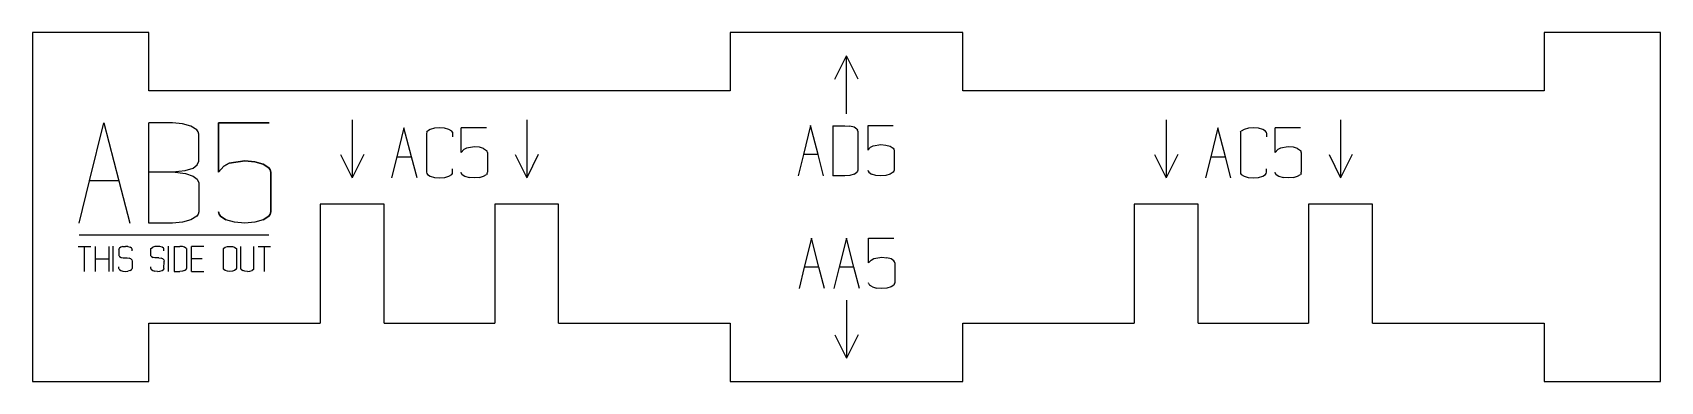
# Model space of a CAD drawing. Header units: millimetres. Extents: x -1125 to -985, y -279 to -249.
import ezdxf

# ---------------------------------------------------------------- set-up
doc = ezdxf.new("R2010")
doc.units = ezdxf.units.MM
doc.layers.add('code', color=2, linetype='Continuous')
doc.layers.add('drawing', color=7, linetype='Continuous')

msp = doc.modelspace()

# ---------------------------------------------------------------- linework, layer by layer
at = {"layer": 'code'}
for p, q in [((-1055.94, -253.06), (-1054.94, -251.06)), ((-1054.94, -256.06), (-1054.94, -251.06)), ((-1053.94, -253.06), (-1054.94, -251.06)), ((-1120.03, -261.8), (-1118.81, -256.82)), ((-1118.81, -256.82), (-1117.51, -261.8)), ((-1112.9, -256.83), (-1114.94, -256.83)), ((-1114.94, -261.05), (-1114.94, -256.83)), ((-1112.04, -256.9), (-1112.9, -256.83)), ((-1111.31, -257.12), (-1112.04, -256.9)), ((-1110.82, -257.43), (-1111.31, -257.12)), ((-1110.69, -257.6), (-1110.82, -257.43)), ((-1108.94, -261.06), (-1108.94, -256.83)), ((-1108.94, -256.83), (-1104.6, -256.83)), ((-1104.6, -256.83), (-1108.94, -256.83)), ((-1108.94, -256.83), (-1108.94, -261.06)), ((-1097.44, -256.56), (-1097.44, -261.56)), ((-1093, -257.25), (-1093.61, -259.74)), ((-1092.35, -259.75), (-1093, -257.25)), ((-1091.04, -257.64), (-1090.98, -257.55)), ((-1090.74, -257.4), (-1090.98, -257.55)), ((-1090.37, -257.29), (-1090.74, -257.4)), ((-1089.94, -257.25), (-1090.37, -257.29)), ((-1089.5, -257.29), (-1089.94, -257.25)), ((-1089.14, -257.4), (-1089.5, -257.29)), ((-1088.89, -257.55), (-1089.14, -257.4)), ((-1088.83, -257.64), (-1088.89, -257.55)), ((-1088.07, -259.37), (-1088.07, -257.25)), ((-1085.9, -257.25), (-1088.07, -257.25)), ((-1082.44, -256.56), (-1082.44, -261.56)), ((-1058.03, -257.06), (-1058.64, -259.56)), ((-1057.38, -259.56), (-1058.03, -257.06)), ((-1056.1, -257.07), (-1055.08, -257.07)), ((-1056.1, -257.07), (-1056.1, -261.38)), ((-1055.08, -257.07), (-1054.65, -257.1)), ((-1054.28, -257.21), (-1054.65, -257.1)), ((-1054.04, -257.37), (-1054.28, -257.21)), ((-1054.04, -257.37), (-1053.98, -257.46)), ((-1053.96, -257.55), (-1053.98, -257.46)), ((-1053.96, -257.55), (-1053.96, -260.9)), ((-1050.93, -257.07), (-1053.1, -257.07)), ((-1053.1, -257.07), (-1053.1, -259.18)), ((-1027.44, -256.56), (-1027.44, -261.56)), ((-1023, -257.25), (-1023.61, -259.74)), ((-1022.35, -259.75), (-1023, -257.25)), ((-1021.04, -257.64), (-1020.98, -257.55)), ((-1020.74, -257.4), (-1020.98, -257.55)), ((-1020.37, -257.29), (-1020.74, -257.4)), ((-1019.94, -257.25), (-1020.37, -257.29)), ((-1019.5, -257.29), (-1019.94, -257.25)), ((-1019.14, -257.4), (-1019.5, -257.29)), ((-1018.89, -257.55), (-1019.14, -257.4)), ((-1018.83, -257.64), (-1018.89, -257.55)), ((-1018.07, -259.37), (-1018.07, -257.25)), ((-1015.9, -257.25), (-1018.07, -257.25)), ((-1012.44, -256.56), (-1012.44, -261.56)), ((-1110.65, -257.79), (-1110.69, -257.6)), ((-1110.65, -260.13), (-1110.65, -257.79)), ((-1091.04, -257.64), (-1091.06, -257.73)), ((-1091.06, -257.73), (-1091.06, -261.08)), ((-1088.83, -257.64), (-1088.81, -257.73)), ((-1088.81, -257.73), (-1088.81, -258.04)), ((-1087.62, -258.99), (-1087.85, -259.12)), ((-1086.94, -258.89), (-1087.62, -258.99)), ((-1086.5, -258.92), (-1086.94, -258.89)), ((-1086.14, -259.03), (-1086.5, -258.92)), ((-1053.1, -259.18), (-1052.88, -258.93)), ((-1052.88, -258.93), (-1052.65, -258.8)), ((-1052.65, -258.8), (-1051.98, -258.7)), ((-1051.98, -258.7), (-1051.54, -258.74)), ((-1051.54, -258.74), (-1051.17, -258.84)), ((-1051.17, -258.84), (-1050.93, -259)), ((-1050.93, -259), (-1050.87, -259.09)), ((-1021.04, -257.64), (-1021.06, -257.73)), ((-1021.06, -257.73), (-1021.06, -261.08)), ((-1018.83, -257.64), (-1018.81, -257.73)), ((-1018.81, -257.73), (-1018.81, -258.04)), ((-1017.62, -258.99), (-1017.85, -259.12)), ((-1016.94, -258.89), (-1017.62, -258.99)), ((-1016.5, -258.92), (-1016.94, -258.89)), ((-1016.14, -259.03), (-1016.5, -258.92)), ((-1110.77, -260.44), (-1110.65, -260.13)), ((-1108.04, -260.3), (-1108.5, -260.55)), ((-1108.5, -260.55), (-1108.04, -260.3)), ((-1106.69, -260.1), (-1108.04, -260.3)), ((-1108.04, -260.3), (-1106.69, -260.1)), ((-1105.81, -260.17), (-1106.69, -260.1)), ((-1106.69, -260.1), (-1105.81, -260.17)), ((-1105.09, -260.38), (-1105.81, -260.17)), ((-1105.81, -260.17), (-1105.09, -260.38)), ((-1104.61, -260.69), (-1105.09, -260.38)), ((-1105.09, -260.38), (-1104.61, -260.69)), ((-1098.44, -259.56), (-1097.44, -261.56)), ((-1096.44, -259.56), (-1097.44, -261.56)), ((-1093.61, -259.74), (-1094.06, -261.56)), ((-1093.61, -259.74), (-1092.35, -259.75)), ((-1091.87, -261.56), (-1092.35, -259.75)), ((-1087.85, -259.12), (-1088.07, -259.37)), ((-1086.14, -259.03), (-1085.9, -259.19)), ((-1085.84, -259.27), (-1085.9, -259.19)), ((-1085.82, -259.37), (-1085.84, -259.27)), ((-1085.82, -259.37), (-1085.82, -261.08)), ((-1083.44, -259.56), (-1082.44, -261.56)), ((-1081.44, -259.56), (-1082.44, -261.56)), ((-1058.64, -259.56), (-1059.09, -261.38)), ((-1057.38, -259.56), (-1058.64, -259.56)), ((-1056.91, -261.38), (-1057.38, -259.56)), ((-1050.87, -259.09), (-1050.85, -259.18)), ((-1050.85, -259.18), (-1050.85, -260.9)), ((-1028.44, -259.56), (-1027.44, -261.56)), ((-1026.44, -259.56), (-1027.44, -261.56)), ((-1023.61, -259.74), (-1024.06, -261.56)), ((-1023.61, -259.74), (-1022.35, -259.75)), ((-1021.87, -261.56), (-1022.35, -259.75)), ((-1017.85, -259.12), (-1018.07, -259.37)), ((-1016.14, -259.03), (-1015.9, -259.19)), ((-1015.84, -259.27), (-1015.9, -259.19)), ((-1015.82, -259.37), (-1015.84, -259.27)), ((-1015.82, -259.37), (-1015.82, -261.08)), ((-1013.44, -259.56), (-1012.44, -261.56)), ((-1011.44, -259.56), (-1012.44, -261.56)), ((-1114.94, -265.45), (-1114.94, -261.05)), ((-1114.94, -261.05), (-1112.9, -261.05)), ((-1112.9, -261.05), (-1111.8, -260.92)), ((-1112.9, -261.05), (-1111.79, -261.19)), ((-1111.8, -260.92), (-1111.11, -260.71)), ((-1111.79, -261.19), (-1111.11, -261.4)), ((-1111.11, -260.71), (-1110.77, -260.44)), ((-1111.11, -261.4), (-1110.77, -261.67)), ((-1110.77, -261.67), (-1110.65, -261.97)), ((-1108.5, -260.55), (-1108.94, -261.06)), ((-1108.94, -261.06), (-1108.5, -260.55)), ((-1104.49, -260.87), (-1104.61, -260.69)), ((-1104.61, -260.69), (-1104.49, -260.87)), ((-1104.45, -261.06), (-1104.49, -260.87)), ((-1104.49, -260.87), (-1104.45, -261.06)), ((-1104.45, -264.48), (-1104.45, -261.06)), ((-1104.45, -261.06), (-1104.45, -264.48)), ((-1091.06, -261.08), (-1091.04, -261.18)), ((-1091.04, -261.18), (-1090.98, -261.27)), ((-1090.98, -261.27), (-1090.74, -261.42)), ((-1090.74, -261.42), (-1090.38, -261.53)), ((-1090.38, -261.53), (-1089.94, -261.56)), ((-1089.94, -261.56), (-1089.49, -261.53)), ((-1089.49, -261.53), (-1089.14, -261.42)), ((-1089.14, -261.42), (-1088.89, -261.27)), ((-1088.89, -261.27), (-1088.83, -261.18)), ((-1088.83, -261.18), (-1088.81, -261.08)), ((-1088.81, -261.08), (-1088.81, -260.78)), ((-1088.05, -261.18), (-1088.07, -261.08)), ((-1087.99, -261.27), (-1088.05, -261.18)), ((-1087.99, -261.27), (-1087.75, -261.42)), ((-1087.75, -261.42), (-1087.39, -261.53)), ((-1086.94, -261.56), (-1087.39, -261.53)), ((-1086.5, -261.53), (-1086.94, -261.56)), ((-1086.5, -261.53), (-1086.14, -261.42)), ((-1086.14, -261.42), (-1085.9, -261.27)), ((-1085.84, -261.18), (-1085.9, -261.27)), ((-1085.84, -261.18), (-1085.82, -261.08)), ((-1055.08, -261.38), (-1056.1, -261.38)), ((-1054.64, -261.34), (-1055.08, -261.38)), ((-1054.28, -261.24), (-1054.64, -261.34)), ((-1054.28, -261.24), (-1054.04, -261.08)), ((-1053.98, -260.99), (-1054.04, -261.08)), ((-1053.96, -260.9), (-1053.98, -260.99)), ((-1053.1, -260.9), (-1053.08, -260.99)), ((-1053.08, -260.99), (-1053.02, -261.08)), ((-1053.02, -261.08), (-1052.78, -261.24)), ((-1052.42, -261.34), (-1052.78, -261.24)), ((-1051.98, -261.38), (-1052.42, -261.34)), ((-1051.54, -261.34), (-1051.98, -261.38)), ((-1051.17, -261.24), (-1051.54, -261.34)), ((-1050.93, -261.08), (-1051.17, -261.24)), ((-1050.87, -260.99), (-1050.93, -261.08)), ((-1050.85, -260.9), (-1050.87, -260.99)), ((-1021.06, -261.08), (-1021.04, -261.18)), ((-1021.04, -261.18), (-1020.98, -261.27)), ((-1020.98, -261.27), (-1020.74, -261.42)), ((-1020.74, -261.42), (-1020.38, -261.53)), ((-1020.38, -261.53), (-1019.94, -261.56)), ((-1019.94, -261.56), (-1019.49, -261.53)), ((-1019.49, -261.53), (-1019.14, -261.42)), ((-1019.14, -261.42), (-1018.89, -261.27)), ((-1018.89, -261.27), (-1018.83, -261.18)), ((-1018.83, -261.18), (-1018.81, -261.08)), ((-1018.81, -261.08), (-1018.81, -260.78)), ((-1018.05, -261.18), (-1018.07, -261.08)), ((-1017.99, -261.27), (-1018.05, -261.18)), ((-1017.99, -261.27), (-1017.75, -261.42)), ((-1017.75, -261.42), (-1017.39, -261.53)), ((-1016.94, -261.56), (-1017.39, -261.53)), ((-1016.5, -261.53), (-1016.94, -261.56)), ((-1016.5, -261.53), (-1016.14, -261.42)), ((-1016.14, -261.42), (-1015.9, -261.27)), ((-1015.84, -261.18), (-1015.9, -261.27)), ((-1015.84, -261.18), (-1015.82, -261.08)), ((-1120.93, -265.45), (-1120.03, -261.8)), ((-1117.51, -261.8), (-1120.03, -261.8)), ((-1117.51, -261.8), (-1116.56, -265.45)), ((-1110.65, -261.97), (-1110.65, -264.48)), ((-1110.65, -264.48), (-1110.69, -264.68)), ((-1108.9, -264.68), (-1108.94, -264.48)), ((-1108.94, -264.48), (-1108.9, -264.68)), ((-1104.49, -264.68), (-1104.45, -264.48)), ((-1104.45, -264.48), (-1104.49, -264.68)), ((-1112.9, -265.45), (-1114.94, -265.45)), ((-1112.04, -265.38), (-1112.9, -265.45)), ((-1111.31, -265.17), (-1112.04, -265.38)), ((-1110.82, -264.86), (-1111.31, -265.17)), ((-1110.69, -264.68), (-1110.82, -264.86)), ((-1108.78, -264.85), (-1108.9, -264.68)), ((-1108.9, -264.68), (-1108.78, -264.85)), ((-1108.3, -265.17), (-1108.78, -264.85)), ((-1108.78, -264.85), (-1108.3, -265.17)), ((-1107.58, -265.38), (-1108.3, -265.17)), ((-1106.69, -265.45), (-1107.58, -265.38)), ((-1105.81, -265.38), (-1106.69, -265.45)), ((-1105.09, -265.17), (-1105.81, -265.38)), ((-1105.09, -265.17), (-1104.61, -264.85)), ((-1104.61, -264.85), (-1105.09, -265.17)), ((-1104.61, -264.85), (-1104.49, -264.68)), ((-1104.49, -264.68), (-1104.61, -264.85)), ((-1120.93, -266.45), (-1104.61, -266.45)), ((-1057.95, -266.75), (-1058.57, -269.25)), ((-1057.31, -269.25), (-1057.95, -266.75)), ((-1054.95, -266.75), (-1055.57, -269.25)), ((-1054.31, -269.25), (-1054.95, -266.75)), ((-1053.03, -266.75), (-1050.86, -266.75)), ((-1053.03, -268.87), (-1053.03, -266.75)), ((-1121.01, -267.45), (-1120.47, -267.45)), ((-1120.47, -269.6), (-1120.47, -267.45)), ((-1120.47, -267.45), (-1119.93, -267.45)), ((-1119.51, -268.51), (-1119.51, -267.45)), ((-1119.51, -268.51), (-1118.39, -268.51)), ((-1119.51, -269.6), (-1119.51, -268.51)), ((-1118.39, -267.45), (-1118.39, -268.51)), ((-1118.39, -268.51), (-1118.39, -269.6)), ((-1118.01, -269.6), (-1118.01, -267.44)), ((-1117.51, -267.69), (-1117.5, -267.64)), ((-1117.51, -267.69), (-1117.51, -268.22)), ((-1117.51, -268.22), (-1117.5, -268.27)), ((-1117.5, -267.64), (-1117.47, -267.59)), ((-1117.5, -268.27), (-1117.46, -268.32)), ((-1117.35, -267.52), (-1117.47, -267.59)), ((-1117.46, -268.32), (-1117.31, -268.4)), ((-1117.17, -267.46), (-1117.35, -267.52)), ((-1117.31, -268.4), (-1117.15, -268.42)), ((-1117.17, -267.46), (-1116.95, -267.45)), ((-1117.15, -268.42), (-1116.81, -268.43)), ((-1116.73, -267.46), (-1116.95, -267.45)), ((-1116.81, -268.43), (-1116.62, -268.45)), ((-1116.73, -267.46), (-1116.55, -267.52)), ((-1116.49, -268.51), (-1116.62, -268.45)), ((-1116.42, -267.59), (-1116.55, -267.52)), ((-1116.41, -268.6), (-1116.49, -268.51)), ((-1116.39, -267.64), (-1116.42, -267.59)), ((-1116.41, -268.6), (-1116.38, -268.72)), ((-1116.39, -267.64), (-1116.38, -267.69)), ((-1116.38, -267.84), (-1116.38, -267.69)), ((-1116.38, -268.72), (-1116.38, -269.36)), ((-1114.76, -267.69), (-1114.75, -267.64)), ((-1114.76, -268.22), (-1114.76, -267.69)), ((-1114.75, -268.27), (-1114.76, -268.22)), ((-1114.75, -267.64), (-1114.72, -267.59)), ((-1114.75, -268.27), (-1114.72, -268.32)), ((-1114.72, -267.59), (-1114.6, -267.52)), ((-1114.72, -268.32), (-1114.57, -268.4)), ((-1114.42, -267.46), (-1114.6, -267.52)), ((-1114.41, -268.42), (-1114.57, -268.4)), ((-1114.2, -267.45), (-1114.42, -267.46)), ((-1114.07, -268.43), (-1114.41, -268.42)), ((-1113.98, -267.46), (-1114.2, -267.45)), ((-1114.07, -268.43), (-1113.88, -268.45)), ((-1113.8, -267.52), (-1113.98, -267.46)), ((-1113.74, -268.51), (-1113.88, -268.45)), ((-1113.68, -267.59), (-1113.8, -267.52)), ((-1113.66, -268.6), (-1113.74, -268.51)), ((-1113.68, -267.59), (-1113.65, -267.64)), ((-1113.66, -268.6), (-1113.63, -268.72)), ((-1113.64, -267.69), (-1113.65, -267.64)), ((-1113.64, -267.84), (-1113.64, -267.69)), ((-1113.64, -269.36), (-1113.63, -268.72)), ((-1113.27, -267.44), (-1113.27, -269.6)), ((-1112.77, -267.45), (-1112.77, -269.6)), ((-1112.77, -267.45), (-1112.26, -267.45)), ((-1112.04, -267.46), (-1112.26, -267.45)), ((-1111.86, -267.52), (-1112.04, -267.46)), ((-1111.74, -267.6), (-1111.86, -267.52)), ((-1111.71, -267.64), (-1111.74, -267.6)), ((-1111.71, -267.64), (-1111.7, -267.69)), ((-1111.7, -267.69), (-1111.7, -269.36)), ((-1111.27, -268.49), (-1111.27, -267.45)), ((-1110.21, -267.45), (-1111.27, -267.45)), ((-1111.27, -269.6), (-1111.27, -268.49)), ((-1111.27, -268.49), (-1110.36, -268.49)), ((-1108.52, -267.69), (-1108.51, -267.64)), ((-1108.52, -269.36), (-1108.52, -267.69)), ((-1108.51, -267.64), (-1108.48, -267.59)), ((-1108.48, -267.59), (-1108.36, -267.52)), ((-1108.36, -267.52), (-1108.18, -267.46)), ((-1108.18, -267.46), (-1107.96, -267.45)), ((-1107.96, -267.45), (-1107.74, -267.46)), ((-1107.74, -267.46), (-1107.56, -267.52)), ((-1107.56, -267.52), (-1107.44, -267.59)), ((-1107.44, -267.59), (-1107.41, -267.64)), ((-1107.41, -267.64), (-1107.4, -267.69)), ((-1107.4, -267.69), (-1107.4, -269.36)), ((-1107.03, -269.36), (-1107.03, -267.46)), ((-1105.9, -269.36), (-1105.9, -267.46)), ((-1105.53, -267.45), (-1104.99, -267.45)), ((-1104.99, -269.6), (-1104.99, -267.45)), ((-1104.99, -267.45), (-1104.46, -267.45)), ((-1052.81, -268.62), (-1053.03, -268.87)), ((-1052.81, -268.62), (-1052.58, -268.49)), ((-1052.58, -268.49), (-1051.9, -268.39)), ((-1051.9, -268.39), (-1051.46, -268.42)), ((-1051.1, -268.53), (-1051.46, -268.42)), ((-1050.86, -268.69), (-1051.1, -268.53)), ((-1050.8, -268.77), (-1050.86, -268.69)), ((-1050.78, -268.87), (-1050.8, -268.77)), ((-1117.51, -269.36), (-1117.51, -269.21)), ((-1117.5, -269.41), (-1117.51, -269.36)), ((-1117.47, -269.45), (-1117.5, -269.41)), ((-1117.47, -269.45), (-1117.35, -269.53)), ((-1117.35, -269.53), (-1117.17, -269.58)), ((-1117.17, -269.58), (-1116.95, -269.6)), ((-1116.95, -269.6), (-1116.73, -269.58)), ((-1116.55, -269.53), (-1116.73, -269.58)), ((-1116.55, -269.53), (-1116.42, -269.45)), ((-1116.42, -269.45), (-1116.39, -269.41)), ((-1116.39, -269.41), (-1116.38, -269.36)), ((-1114.76, -269.36), (-1114.76, -269.21)), ((-1114.76, -269.36), (-1114.75, -269.41)), ((-1114.75, -269.41), (-1114.72, -269.45)), ((-1114.72, -269.45), (-1114.6, -269.53)), ((-1114.6, -269.53), (-1114.42, -269.58)), ((-1114.2, -269.6), (-1114.42, -269.58)), ((-1114.2, -269.6), (-1113.98, -269.58)), ((-1113.98, -269.58), (-1113.8, -269.53)), ((-1113.8, -269.53), (-1113.68, -269.45)), ((-1113.65, -269.41), (-1113.68, -269.45)), ((-1113.64, -269.36), (-1113.65, -269.41)), ((-1112.77, -269.6), (-1112.26, -269.6)), ((-1112.04, -269.58), (-1112.26, -269.6)), ((-1111.86, -269.53), (-1112.04, -269.58)), ((-1111.86, -269.53), (-1111.74, -269.45)), ((-1111.74, -269.45), (-1111.71, -269.41)), ((-1111.71, -269.41), (-1111.7, -269.36)), ((-1111.27, -269.6), (-1110.21, -269.6)), ((-1108.51, -269.41), (-1108.52, -269.36)), ((-1108.48, -269.45), (-1108.51, -269.41)), ((-1108.36, -269.53), (-1108.48, -269.45)), ((-1108.18, -269.58), (-1108.36, -269.53)), ((-1107.96, -269.6), (-1108.18, -269.58)), ((-1107.74, -269.58), (-1107.96, -269.6)), ((-1107.56, -269.53), (-1107.74, -269.58)), ((-1107.44, -269.45), (-1107.56, -269.53)), ((-1107.41, -269.41), (-1107.44, -269.45)), ((-1107.41, -269.41), (-1107.4, -269.36)), ((-1107.01, -269.41), (-1107.03, -269.36)), ((-1106.98, -269.45), (-1107.01, -269.41)), ((-1106.98, -269.45), (-1106.86, -269.53)), ((-1106.68, -269.58), (-1106.86, -269.53)), ((-1106.46, -269.6), (-1106.68, -269.58)), ((-1106.46, -269.6), (-1106.24, -269.58)), ((-1106.24, -269.58), (-1106.06, -269.53)), ((-1105.94, -269.45), (-1106.06, -269.53)), ((-1105.91, -269.41), (-1105.94, -269.45)), ((-1105.91, -269.41), (-1105.9, -269.36)), ((-1058.57, -269.25), (-1059.02, -271.06)), ((-1057.31, -269.25), (-1058.57, -269.25)), ((-1056.83, -271.06), (-1057.31, -269.25)), ((-1055.57, -269.25), (-1056.02, -271.06)), ((-1054.31, -269.25), (-1055.57, -269.25)), ((-1053.83, -271.06), (-1054.31, -269.25)), ((-1050.78, -268.87), (-1050.78, -270.58)), ((-1053.01, -270.68), (-1053.03, -270.58)), ((-1053.01, -270.68), (-1052.95, -270.77)), ((-1052.71, -270.92), (-1052.95, -270.77)), ((-1052.71, -270.92), (-1052.35, -271.03)), ((-1051.9, -271.06), (-1052.35, -271.03)), ((-1051.46, -271.03), (-1051.9, -271.06)), ((-1051.1, -270.92), (-1051.46, -271.03)), ((-1050.86, -270.77), (-1051.1, -270.92)), ((-1050.8, -270.68), (-1050.86, -270.77)), ((-1050.8, -270.68), (-1050.78, -270.58)), ((-1054.94, -272.06), (-1054.94, -277.06)), ((-1055.94, -275.06), (-1054.94, -277.06)), ((-1053.94, -275.06), (-1054.94, -277.06))]:
    msp.add_line(p, q, dxfattribs=at)
at = {"layer": 'drawing'}
for p, q in [((-1114.94, -249.06), (-1124.94, -249.06)), ((-1124.94, -249.06), (-1124.94, -279.06)), ((-1114.94, -254.06), (-1114.94, -249.06)), ((-1044.94, -249.06), (-1064.94, -249.06)), ((-1064.94, -249.06), (-1064.94, -254.06)), ((-1044.94, -254.06), (-1044.94, -249.06)), ((-984.94, -249.06), (-994.94, -249.06)), ((-994.94, -249.06), (-994.94, -254.06)), ((-984.94, -279.06), (-984.94, -249.06)), ((-1064.94, -254.06), (-1114.94, -254.06)), ((-994.94, -254.06), (-1044.94, -254.06)), ((-1100.19, -263.81), (-1100.19, -274.06)), ((-1094.69, -263.81), (-1100.19, -263.81)), ((-1094.69, -274.06), (-1094.69, -263.81)), ((-1085.19, -263.81), (-1085.19, -274.06)), ((-1079.69, -263.81), (-1085.19, -263.81)), ((-1079.69, -274.06), (-1079.69, -263.81)), ((-1024.69, -263.81), (-1030.19, -263.81)), ((-1030.19, -263.81), (-1030.19, -274.06)), ((-1024.69, -274.06), (-1024.69, -263.81)), ((-1015.19, -263.81), (-1015.19, -274.06)), ((-1009.69, -263.81), (-1015.19, -263.81)), ((-1009.69, -274.06), (-1009.69, -263.81)), ((-1114.94, -274.06), (-1100.19, -274.06)), ((-1114.94, -279.06), (-1114.94, -274.06)), ((-1094.69, -274.06), (-1085.19, -274.06)), ((-1079.69, -274.06), (-1064.94, -274.06)), ((-1064.94, -274.06), (-1064.94, -279.06)), ((-1044.94, -274.06), (-1030.19, -274.06)), ((-1044.94, -279.06), (-1044.94, -274.06)), ((-1024.69, -274.06), (-1015.19, -274.06)), ((-1009.69, -274.06), (-994.94, -274.06)), ((-994.94, -274.06), (-994.94, -279.06)), ((-1124.94, -279.06), (-1114.94, -279.06)), ((-1064.94, -279.06), (-1044.94, -279.06)), ((-994.94, -279.06), (-984.94, -279.06))]:
    msp.add_line(p, q, dxfattribs=at)

doc.saveas('drawing.dxf')
